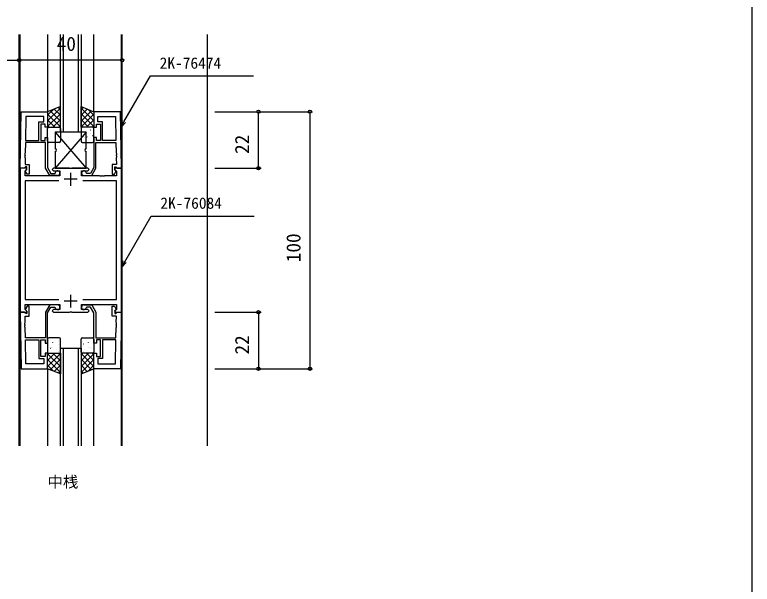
# Model space of a CAD drawing. Units: millimetres, scale not verified. Extents: x -437 to 438, y -681 to 679.
# Drawn here: x 151.5 to 438.3, y 95.2 to 316.8 of the extents above; entities that cross this region are included whole.
import ezdxf
from ezdxf.enums import TextEntityAlignment as Align

# ---------------------------------------------------------------- set-up
doc = ezdxf.new("R2010")
doc.units = ezdxf.units.MM
doc.header["$LTSCALE"] = 4
for name, color, linetype in [('0-1_USER1', 3, 'Continuous'), ('0-2_YKK_11', 7, 'Continuous'), ('0-4_YKK_12', 2, 'Continuous'), ('0-5_YKK_13', 4, 'Continuous'), ('0-7_YKK_D', 6, 'Continuous'), ('0-8_YKK_ZWAK', 7, 'Continuous')]:
    doc.layers.add(name, color=color, linetype=linetype)
doc.styles.add('ＭＳ ゴシック', font='')
doc.styles.get('ＭＳ ゴシック').set_extended_font_data('MS Gothic')

msp = doc.modelspace()

# ---------------------------------------------------------------- linework, layer by layer
at = {"layer": '0-2_YKK_11'}
for p, q in [((173.3, 250.25), (173.3, 255.25)), ((175.8, 252.75), (170.8, 252.75)), ((173.3, 202.85), (173.3, 207.85)), ((175.8, 205.35), (170.8, 205.35))]:
    msp.add_line(p, q, dxfattribs=at)
for points in [[(153.6, 257.05), (153.984, 279.05), (164.3, 279.05), (164.3, 273.05), (163.3, 273.05), (163.3, 274.25), (161.7, 274.25), (161.7, 267.85), (163.3, 267.85), (163.3, 269.05), (164.3, 269.05), (164.3, 257.302), (165.6, 255.05), (167.017, 255.05), (167.313, 255.3)], [(193, 257.05), (192.616, 279.05), (182.3, 279.05), (182.3, 273.05), (183.3, 273.05), (183.3, 274.25), (184.9, 274.25), (184.9, 267.85), (183.3, 267.85), (183.3, 269.05), (182.3, 269.05), (182.3, 257.302), (181, 255.05), (179.583, 255.05), (179.287, 255.3)], [(168.2, 254.25), (165.138, 254.25), (163.5, 257.087), (163.5, 267.05), (155.705, 267.05), (155.634, 263.008), (155.511, 262.827), (155.502, 262.277), (155.618, 262.092), (155.617, 262.008), (155.494, 261.827), (155.484, 261.277), (155.601, 261.092), (155.556, 258.55), (157.2, 258.55), (157.2, 254.75), (156.3, 254.75), (155.7, 255.789), (155.7, 256.1), (156.2, 256.6), (156.2, 257.55), (155.73, 257.55), (155.53, 257.35), (155.23, 257.05), (153.6, 257.05)], [(178.4, 254.25), (181.462, 254.25), (183.1, 257.087), (183.1, 267.05), (190.895, 267.05), (190.966, 263.008), (191.089, 262.827), (191.098, 262.277), (190.982, 262.092), (190.983, 262.008), (191.106, 261.827), (191.116, 261.277), (190.999, 261.092), (191.044, 258.55), (189.4, 258.55), (189.4, 254.75), (190.3, 254.75), (190.9, 255.789), (190.9, 256.1), (190.4, 256.6), (190.4, 257.55), (190.87, 257.55), (191.07, 257.35), (191.37, 257.05), (193, 257.05)], [(153.6, 257.05), (153.6, 201.05), (156.076, 201.05), (156.236, 201.438), (155.53, 202.144), (155.53, 204.05), (169.1, 204.05), (169.1, 202.05), (166.6, 202.05), (166.1, 201.55), (166.6, 201.05), (172.842, 201.05), (173.025, 201.17), (173.575, 201.17), (173.758, 201.05), (180, 201.05), (180.5, 201.55), (180, 202.05), (177.5, 202.05), (177.5, 204.05), (191.07, 204.05), (191.07, 202.144), (190.364, 201.438), (190.524, 201.05), (193, 201.05), (193, 257.05), (190.524, 257.05), (190.364, 256.662), (191.07, 255.956), (191.07, 254.05), (186.458, 254.05), (186.275, 253.93), (185.725, 253.93), (185.542, 254.05), (185.458, 254.05), (185.275, 253.93), (184.725, 253.93), (184.542, 254.05), (177.5, 254.05), (177.5, 256.05)], [(177.5, 256.05), (180, 256.05), (180.5, 256.55), (180, 257.05), (173.758, 257.05), (173.575, 256.93), (173.025, 256.93), (172.842, 257.05), (166.6, 257.05), (166.1, 256.55), (166.6, 256.05), (169.1, 256.05), (169.1, 254.05), (155.53, 254.05), (155.53, 255.956), (156.236, 256.662), (156.076, 257.05), (153.6, 257.05)], [(168.626, 252.12), (155.53, 252.12), (155.53, 205.98), (168.626, 205.98)], [(177.974, 205.98), (191.07, 205.98), (191.07, 252.12), (177.974, 252.12)], [(168.2, 203.85), (165.138, 203.85), (163.5, 201.013), (163.5, 191.05), (155.705, 191.05), (155.634, 195.092), (155.511, 195.273), (155.502, 195.823), (155.618, 196.008), (155.617, 196.092), (155.494, 196.273), (155.484, 196.823), (155.601, 197.008), (155.556, 199.55), (157.2, 199.55), (157.2, 203.35), (156.3, 203.35), (155.7, 202.311), (155.7, 202), (156.2, 201.5), (156.2, 200.55), (155.73, 200.55), (155.53, 200.75), (155.23, 201.05), (153.6, 201.05)], [(178.4, 203.85), (181.462, 203.85), (183.1, 201.013), (183.1, 191.05), (190.895, 191.05), (190.966, 195.092), (191.089, 195.273), (191.098, 195.823), (190.982, 196.008), (190.983, 196.092), (191.106, 196.273), (191.116, 196.823), (190.999, 197.008), (191.044, 199.55), (189.4, 199.55), (189.4, 203.35), (190.3, 203.35), (190.9, 202.311), (190.9, 202), (190.4, 201.5), (190.4, 200.55), (190.87, 200.55), (191.07, 200.75), (191.37, 201.05), (193, 201.05)], [(153.6, 201.05), (153.984, 179.05), (164.3, 179.05), (164.3, 185.05), (163.3, 185.05), (163.3, 183.85), (161.7, 183.85), (161.7, 190.25), (163.3, 190.25), (163.3, 189.05), (164.3, 189.05), (164.3, 200.798), (165.6, 203.05), (167.017, 203.05), (167.313, 202.8)], [(193, 201.05), (192.616, 179.05), (182.3, 179.05), (182.3, 185.05), (183.3, 185.05), (183.3, 183.85), (184.9, 183.85), (184.9, 190.25), (183.3, 190.25), (183.3, 189.05), (182.3, 189.05), (182.3, 200.798), (181, 203.05), (179.583, 203.05), (179.287, 202.8)]]:
    msp.add_lwpolyline(points, dxfattribs=at)
for points in [[(155.881, 277.12), (155.719, 267.85), (160.9, 267.85), (160.9, 275.05), (162.8, 275.05), (162.8, 277.12)], [(190.719, 277.12), (190.881, 267.85), (185.7, 267.85), (185.7, 275.05), (183.8, 275.05), (183.8, 277.12)], [(155.881, 180.98), (155.719, 190.25), (160.9, 190.25), (160.9, 183.05), (162.8, 183.05), (162.8, 180.98)], [(190.719, 180.98), (190.881, 190.25), (185.7, 190.25), (185.7, 183.05), (183.8, 183.05), (183.8, 180.98)]]:
    msp.add_lwpolyline(points, close=True, dxfattribs=at)
for centre, start, end in [((168.2, 255.15), 270, 170.40593), ((178.4, 255.15), 9.59406, 270), ((168.2, 202.95), 189.59406, 90), ((178.4, 202.95), 90, 350.40594)]:
    msp.add_arc(centre, 0.9, start, end, dxfattribs=at)
at = {"layer": '0-4_YKK_12'}
for p, q in [((153.3, 149.05), (153.3, 309.05)), ((153.6, 149.05), (153.6, 309.05)), ((164.3, 309.05), (164.3, 279.05)), ((169.3, 271.05), (169.3, 309.05)), ((170.3, 309.05), (170.3, 271.05)), ((176.3, 271.05), (176.3, 309.05)), ((177.3, 309.05), (177.3, 271.05)), ((182.3, 279.05), (182.3, 309.05)), ((193, 149.05), (193, 309.05)), ((193.3, 149.05), (193.3, 309.05)), ((226.3, 309.05), (226.3, 149.05)), ((177.3, 271.05), (169.3, 271.05)), ((169.3, 149.05), (169.3, 187.054)), ((169.3, 187.054), (177.301, 187.054)), ((170.3, 187.054), (170.3, 149.05)), ((176.3, 149.05), (176.3, 187.054)), ((177.3, 187.054), (177.3, 149.05)), ((164.3, 179.05), (164.3, 149.05)), ((182.3, 149.05), (182.3, 179.05))]:
    msp.add_line(p, q, dxfattribs=at)
at = {"layer": '0-5_YKK_13'}
for p, q in [((164.3, 275.461), (169.3, 280.461)), ((164.3, 277.706), (166.54, 279.946)), ((164.3, 273.216), (169.3, 278.216)), ((169.3, 275.384), (165.253, 279.431)), ((169.3, 277.629), (166.856, 280.073)), ((169.3, 279.874), (168.46, 280.714)), ((177.3, 279.874), (178.14, 280.714)), ((182.3, 275.461), (177.3, 280.461)), ((177.3, 277.629), (179.744, 280.073)), ((177.3, 275.384), (181.347, 279.431)), ((182.3, 273.216), (177.3, 278.216)), ((182.3, 277.706), (180.06, 279.946)), ((169.3, 273.139), (164.3, 278.139)), ((167.144, 273.05), (164.3, 275.894)), ((166.379, 273.05), (169.3, 275.971)), ((177.3, 273.139), (182.3, 278.139)), ((180.221, 273.05), (177.3, 275.971)), ((179.456, 273.05), (182.3, 275.894)), ((164.899, 273.05), (164.3, 273.649)), ((164.3, 267.55), (164.3, 272.55)), ((164.8, 273.05), (168.8, 273.05)), ((168.624, 273.05), (169.3, 273.726)), ((169.3, 272.55), (169.3, 267.55)), ((177.976, 273.05), (177.3, 273.726)), ((177.3, 272.55), (177.3, 267.55)), ((181.8, 273.05), (177.8, 273.05)), ((178.645, 273.008), (178.639, 273.016)), ((181.701, 273.05), (182.3, 273.649)), ((182.3, 267.55), (182.3, 272.55)), ((179.3, 271.05), (167.3, 257.05)), ((167.3, 271.05), (179.3, 257.05)), ((178.633, 271.018), (178.586, 271.107)), ((179.066, 271.074), (179.022, 271.098)), ((180.854, 270.543), (180.847, 270.55)), ((181.091, 271.808), (181.047, 271.832)), ((181.734, 269.617), (181.69, 269.641)), ((168.8, 267.05), (164.8, 267.05)), ((177.632, 268.45), (177.588, 268.474)), ((177.8, 267.05), (181.8, 267.05)), ((178.801, 268.821), (178.794, 268.828)), ((179.657, 269.184), (179.613, 269.208)), ((182.3, 267.74), (182.281, 267.751)), ((167.3, 263.55), (167.3, 257.05)), ((164.3, 190.55), (164.3, 185.55)), ((164.3, 189.769), (164.313, 189.776)), ((164.583, 189.332), (164.589, 189.34)), ((168.8, 191.05), (164.8, 191.05)), ((166.345, 189.32), (166.389, 189.344)), ((168.577, 189.778), (168.584, 189.785)), ((169.013, 190.777), (169.057, 190.801)), ((169.3, 185.55), (169.3, 190.55)), ((177.3, 185.55), (177.3, 190.55)), ((177.587, 190.777), (177.543, 190.801)), ((177.8, 191.05), (181.8, 191.05)), ((178.023, 189.778), (178.016, 189.785)), ((180.255, 189.32), (180.211, 189.344)), ((182.017, 189.332), (182.011, 189.34)), ((182.3, 189.769), (182.287, 189.776)), ((182.3, 190.55), (182.3, 185.55)), ((165.326, 187.017), (165.372, 187.105)), ((165.702, 187.128), (165.746, 187.152)), ((166.369, 187.312), (166.375, 187.32)), ((167.779, 186.696), (167.823, 186.72)), ((168.37, 188.586), (168.414, 188.61)), ((178.23, 188.586), (178.186, 188.61)), ((178.821, 186.696), (178.777, 186.72)), ((180.231, 187.312), (180.225, 187.32)), ((180.898, 187.128), (180.854, 187.152)), ((181.274, 187.017), (181.228, 187.105)), ((164.3, 184.461), (164.889, 185.05)), ((164.3, 182.216), (167.134, 185.05)), ((164.3, 179.971), (169.3, 184.971)), ((169.3, 179.893), (164.3, 184.893)), ((164.8, 185.05), (168.8, 185.05)), ((165.111, 185.238), (165.155, 185.262)), ((169.3, 182.138), (166.388, 185.05)), ((168.422, 185.59), (168.428, 185.598)), ((169.3, 184.383), (168.633, 185.05)), ((177.3, 184.383), (177.967, 185.05)), ((177.3, 182.138), (180.212, 185.05)), ((182.3, 179.971), (177.3, 184.971)), ((177.3, 179.893), (182.3, 184.893)), ((181.8, 185.05), (177.8, 185.05)), ((178.178, 185.59), (178.172, 185.598)), ((182.3, 182.216), (179.466, 185.05)), ((181.489, 185.238), (181.445, 185.262)), ((182.3, 184.461), (181.711, 185.05)), ((169.3, 177.648), (164.3, 182.648)), ((165.246, 178.672), (169.3, 182.726)), ((181.354, 178.672), (177.3, 182.726)), ((177.3, 177.648), (182.3, 182.648)), ((166.555, 178.148), (164.3, 180.403)), ((166.85, 178.03), (169.3, 180.48)), ((168.453, 177.389), (169.3, 178.235)), ((179.75, 178.03), (177.3, 180.48)), ((178.147, 177.389), (177.3, 178.235)), ((180.045, 178.148), (182.3, 180.403))]:
    msp.add_line(p, q, dxfattribs=at)
for points in [[(169.3, 281.05), (164.3, 279.05), (164.3, 273.05), (169.3, 273.05)], [(177.3, 281.05), (182.3, 279.05), (182.3, 273.05), (177.3, 273.05)], [(169.3, 177.05), (164.3, 179.05), (164.3, 185.05), (169.3, 185.05)], [(177.3, 177.05), (182.3, 179.05), (182.3, 185.05), (177.3, 185.05)]]:
    msp.add_lwpolyline(points, close=True, dxfattribs=at)
for points in [[(179.3, 264.55), (179.3, 271.05), (167.3, 271.05), (167.3, 264.55)], [(167.3, 257.05), (179.3, 257.05), (179.3, 263.55)]]:
    msp.add_lwpolyline(points, dxfattribs=at)
for centre, start, end in [((164.8, 272.55), 90, 180), ((168.8, 272.55), 360, 90), ((177.8, 272.55), 90, 180), ((181.8, 272.55), 360, 90), ((164.8, 267.55), 180, 270), ((168.8, 267.55), 270, 360), ((177.8, 267.55), 180, 270), ((181.8, 267.55), 270, 360), ((167.3, 264.05), 270, 90), ((179.3, 264.05), 90, 270), ((164.8, 190.55), 90, 180), ((168.8, 190.55), 0, 90), ((177.8, 190.55), 90, 180), ((181.8, 190.55), 0, 90), ((164.8, 185.55), 180, 270), ((168.8, 185.55), 270, 0), ((177.8, 185.55), 180, 270), ((181.8, 185.55), 270, 0)]:
    msp.add_arc(centre, 0.5, start, end, dxfattribs=at)
at = {"layer": '0-7_YKK_D'}
for p, q in [((146.3, 299.05), (153.3, 299.05)), ((153.3, 282.05), (153.3, 300.05)), ((153.3, 282.05), (153.3, 300.05)), ((193.3, 299.05), (153.3, 299.05)), ((193.3, 282.05), (193.3, 300.05)), ((229.3, 279.05), (247.3, 279.05)), ((229.3, 279.05), (267.3, 279.05)), ((246.3, 257.05), (246.3, 279.05)), ((266.3, 279.05), (266.3, 179.05)), ((229.3, 257.05), (247.3, 257.05)), ((229.3, 201.05), (247.3, 201.05)), ((246.3, 201.05), (246.3, 179.05)), ((229.3, 179.05), (247.3, 179.05)), ((229.3, 179.05), (267.3, 179.05))]:
    msp.add_line(p, q, dxfattribs=at)
for points in [[(192.723, 272.949), (193.998, 275.157), (204.27, 292.949), (244.349, 292.949)], [(194.59, 274.816), (192.723, 272.949), (193.407, 275.499)], [(193.001, 218.464), (194.276, 220.673), (204.548, 238.464), (244.627, 238.464)], [(194.868, 220.331), (193.001, 218.464), (193.684, 221.014)]]:
    msp.add_lwpolyline(points, dxfattribs=at)
for centre in [(153.3, 299.05), (153.3, 299.05), (193.3, 299.05), (246.3, 279.05), (266.3, 279.05), (246.3, 257.05), (246.3, 201.05), (246.3, 179.05), (266.3, 179.05)]:
    msp.add_circle(centre, 0.637, dxfattribs=at)
at = {"layer": '0-8_YKK_ZWAK'}
msp.add_lwpolyline([(-436.7, -681.2), (438.3, -681.2), (438.3, 643.8)], dxfattribs=at)

# ---------------------------------------------------------------- texts
at = {"layer": '0-1_USER1', "style": 'ＭＳ ゴシック'}
msp.add_text('中桟', height=4.399, dxfattribs=at).set_placement((164.249, 131.55), align=Align.BOTTOM_LEFT)
at = {"layer": '0-7_YKK_D', "style": 'ＭＳ ゴシック'}
for s, height, p in [('40', 5.499, (167.845, 301.05)), ('2K-76474', 4.399, (207.877, 294.449)), ('2K-76084', 4.399, (208.155, 239.964))]:
    msp.add_text(s, height=height, dxfattribs=at).set_placement(p, align=Align.BOTTOM_LEFT)
for s, p in [('22', (244.3, 262.595)), ('100', (264.3, 220.485)), ('22', (244.3, 184.595))]:
    msp.add_text(s, height=5.499, rotation=90, dxfattribs=at).set_placement(p, align=Align.BOTTOM_LEFT)

doc.saveas('drawing.dxf')
